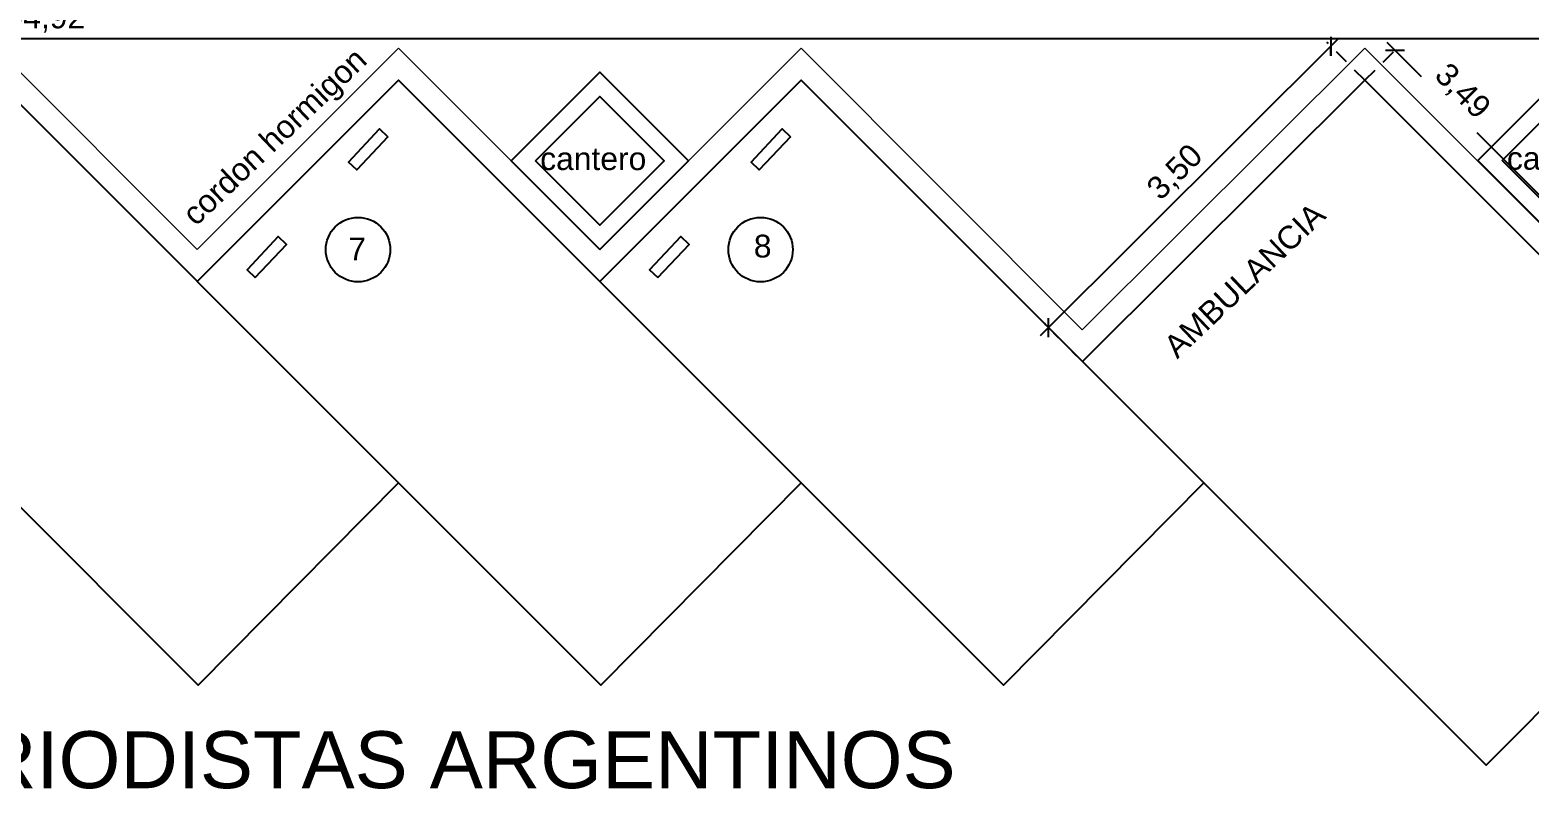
# Model space of a CAD drawing. Header units: metres. Extents: x 1166 to 1459, y -137 to 62.
# Drawn here: x 1286.92 to 1300.09, y -47.14 to -40.48 of the extents above; entities that cross this region are included whole.
import ezdxf

# ---------------------------------------------------------------- set-up
doc = ezdxf.new("R2010")
doc.units = ezdxf.units.M
doc.header["$LTSCALE"] = 0.508
doc.header["$PDMODE"] = 1
doc.header["$PDSIZE"] = -2
doc.linetypes.add('HIDDEN', pattern=[0.375, 0.25, -0.125])
doc.layers.get('0').update_dxf_attribs({"color": 9})
doc.layers.get('Defpoints').update_dxf_attribs({"color": 9})
for name, color, linetype in [('2-texto', 9, 'Continuous'), ('3-VISTA', 9, 'Continuous'), ('7-equipamiento', 9, 'Continuous'), ('8-cotas-100', 9, 'Continuous'), ('9-PISOS', 9, 'Continuous'), ('artef', 9, 'Continuous')]:
    doc.layers.add(name, color=color, linetype=linetype)
doc.styles.add('swiss', font='swissel.ttf')
doc.dimstyles.new('dim-100', dxfattribs={"dimtxt": 0.2, "dimasz": 0.12, "dimexe": 0.05, "dimexo": 0, "dimgap": 0.05, "dimtad": 1, "dimzin": 4, "dimtxsty": 'swiss', "dimblk": 'ARCHTICK', "dimcen": 0.5, "dimdle": 0.1, "dimclrd": 256, "dimclre": 252, "dimclrt": 256, "dimadec": 0, "dimazin": 0, "dimtfac": 1, "dimtix": 1, "dimtmove": 2, "dimatfit": 3, "dimldrblk": 'OPEN30', "dimfxl": 0.05, "dimtolj": 1, "dimtzin": 0, "dimarcsym": 0})

# ---------------------------------------------------------------- blocks, each defined once
blk = doc.blocks.new('_ARCHTICK')
at = {"color": 0, "linetype": 'ByBlock', "const_width": 0.15}
blk.add_lwpolyline([(-0.5, -0.5), (0.5, 0.5)], dxfattribs=at)
blk = doc.blocks.new('*D275')
at = {"layer": '8-cotas-100', "color": 252, "linetype": 'HIDDEN', "lineweight": -2, "transparency": 16777216}
for p, q in [((1239.593, -37.917), (1239.593, -40.601)), ((1334.514, -37.917), (1334.514, -40.601))]:
    blk.add_line(p, q, dxfattribs=at)
at = {"layer": '8-cotas-100', "lineweight": -2, "transparency": 16777216}
blk.add_line((1239.493, -40.551), (1334.614, -40.551), dxfattribs=at)
at = {"layer": 'Defpoints', "color": 0, "transparency": 16777216}
for p in [(1239.593, -37.917), (1334.514, -37.917), (1334.514, -40.551)]:
    blk.add_point(p, dxfattribs=at)
at = {"layer": '8-cotas-100', "lineweight": -2, "transparency": 16777216, "xscale": 0.12, "yscale": 0.12, "zscale": 0.12, "rotation": 180}
blk.add_blockref('_ARCHTICK', (1239.593, -40.551), dxfattribs=at)
at = {"layer": '8-cotas-100', "lineweight": -2, "transparency": 16777216, "xscale": 0.12, "yscale": 0.12, "zscale": 0.12}
blk.add_blockref('_ARCHTICK', (1334.514, -40.551), dxfattribs=at)
at = {"layer": '8-cotas-100', "lineweight": 0, "transparency": 16777216, "insert": (1287.053, -40.379), "char_height": 0.2, "attachment_point": 5, "style": 'swiss'}
blk.add_mtext('\\A1;94,92', dxfattribs=at)
blk = doc.blocks.new('_Open30')
at = {"color": 0, "linetype": 'ByBlock', "lineweight": -2}
for p, q in [((-1, 0.27), (0, 0)), ((0, 0), (-1, -0.27)), ((0, 0), (-1, 0))]:
    blk.add_line(p, q, dxfattribs=at)
blk = doc.blocks.new('*D521')
at = {"layer": '8-cotas-100', "lineweight": -2, "transparency": 16777216}
blk.add_line((1295.792, -43.159), (1298.413, -40.547), dxfattribs=at)
at = {"layer": '8-cotas-100', "color": 252, "linetype": 'HIDDEN', "lineweight": -2, "transparency": 16777216}
for p, q in [((1298.64, -40.917), (1298.307, -40.582)), ((1296.161, -43.387), (1295.827, -43.053))]:
    blk.add_line(p, q, dxfattribs=at)
at = {"layer": 'Defpoints', "color": 0, "transparency": 16777216}
for p in [(1298.342, -40.618), (1298.64, -40.917), (1296.161, -43.387)]:
    blk.add_point(p, dxfattribs=at)
at = {"layer": '8-cotas-100', "lineweight": -2, "transparency": 16777216, "xscale": 0.12, "yscale": 0.12, "zscale": 0.12}
for p, rotation in [((1298.342, -40.618), 44.89340676718508), ((1295.862, -43.088), 224.8934067671851)]:
    blk.add_blockref('_ARCHTICK', p, dxfattribs=dict(at, rotation=rotation))
at = {"layer": '8-cotas-100', "transparency": 16777216, "insert": (1296.981, -41.731), "char_height": 0.2, "attachment_point": 5, "rotation": 44.8934, "style": 'swiss'}
blk.add_mtext('\\A1;3,50', dxfattribs=at)
blk = doc.blocks.new('*D522')
at = {"layer": '8-cotas-100', "color": 252, "linetype": 'HIDDEN', "lineweight": -2, "transparency": 16777216}
for p, q in [((1298.64, -40.917), (1298.941, -40.617)), ((1301.104, -43.391), (1301.405, -43.091))]:
    blk.add_line(p, q, dxfattribs=at)
at = {"layer": '8-cotas-100', "lineweight": -2, "transparency": 16777216}
for p, q in [((1298.835, -40.582), (1299.134, -40.882)), ((1301.44, -43.197), (1299.628, -41.378))]:
    blk.add_line(p, q, dxfattribs=at)
at = {"layer": 'Defpoints', "color": 0, "transparency": 16777216}
for p in [(1298.64, -40.917), (1301.37, -43.126), (1301.104, -43.391)]:
    blk.add_point(p, dxfattribs=at)
at = {"layer": '8-cotas-100', "lineweight": -2, "transparency": 16777216, "xscale": 0.12, "yscale": 0.12, "zscale": 0.12}
for p, rotation in [((1298.905, -40.653), 134.893406701598), ((1301.37, -43.126), 314.893406701598)]:
    blk.add_blockref('_ARCHTICK', p, dxfattribs=dict(at, rotation=rotation))
at = {"layer": '8-cotas-100', "transparency": 16777216, "insert": (1299.491, -41.02), "char_height": 0.2, "attachment_point": 5, "rotation": 314.8934, "style": 'swiss'}
blk.add_mtext('\\A1;3,49', dxfattribs=at)

msp = doc.modelspace()

# ---------------------------------------------------------------- linework, layer by layer
at = {"layer": '2-texto'}
for centre in [(1289.799, -42.404), (1293.334, -42.404)]:
    msp.add_circle(centre, 0.283, dxfattribs=at)
at = {"layer": '3-VISTA'}
for points in [[(1291.923, -42.402), (1292.7, -41.624), (1291.923, -40.846), (1291.145, -41.624)], [(1300.411, -42.399), (1301.189, -41.621), (1300.411, -40.843), (1299.633, -41.621)], [(1291.357, -41.624), (1291.923, -41.059), (1292.488, -41.624), (1291.923, -42.19)], [(1299.845, -41.621), (1300.411, -41.056), (1300.977, -41.621), (1300.411, -42.187)]]:
    msp.add_lwpolyline(points, close=True, dxfattribs=at)
at = {"layer": '7-equipamiento', "flags": 128}
for points in [[(1284.852, -42.685), (1286.619, -40.917), (1290.155, -44.453), (1288.395, -46.229)], [(1288.387, -42.685), (1290.155, -40.917), (1293.69, -44.453), (1291.931, -46.229)], [(1291.923, -42.685), (1293.69, -40.917), (1297.226, -44.453), (1295.466, -46.229)], [(1296.161, -43.387), (1298.64, -40.917), (1302.176, -44.453), (1299.705, -46.931)]]:
    msp.add_lwpolyline(points, close=True, dxfattribs=at)
at = {"layer": '9-PISOS', "linetype": 'Continuous', "lineweight": 0, "flags": 128}
msp.add_lwpolyline([(1265.799, -44.558), (1268.764, -44.558), (1266.891, -42.685), (1268.942, -40.634), (1270.709, -42.402), (1272.477, -40.634), (1274.245, -42.402), (1276.013, -40.634), (1277.781, -42.402), (1279.548, -40.634), (1281.316, -42.402), (1283.084, -40.634), (1284.852, -42.402), (1286.619, -40.634), (1288.387, -42.402), (1290.155, -40.634), (1291.923, -42.402), (1293.691, -40.634), (1296.157, -43.109), (1298.64, -40.635), (1301.109, -43.103), (1303.588, -40.634), (1307.497, -44.558), (1309.526, -44.558)], dxfattribs=at)
at = {"layer": 'artef'}
for points in [[(1290.062, -41.413), (1289.788, -41.704), (1289.715, -41.635), (1289.989, -41.344)], [(1293.597, -41.413), (1293.323, -41.704), (1293.25, -41.635), (1293.525, -41.344)], [(1288.896, -42.65), (1289.171, -42.359), (1289.098, -42.29), (1288.824, -42.582)], [(1292.432, -42.65), (1292.706, -42.359), (1292.633, -42.29), (1292.359, -42.582)]]:
    msp.add_lwpolyline(points, close=True, dxfattribs=at)

# ---------------------------------------------------------------- texts
at = {"layer": '2-texto', "style": 'swiss'}
msp.add_text('AMBULANCIA', height=0.2, rotation=43.5071, dxfattribs=at).set_placement((1296.993, -43.37))
at = {"layer": '2-texto', "insert": (1288.092, -42.198), "char_height": 0.2, "width": 6.62475, "attachment_point": 1, "rotation": 43.6059, "style": 'swiss'}
msp.add_mtext('\\pi-0.6,l0.8,t0.8;cordon hormigon', dxfattribs=at)
at = {"layer": '2-texto', "char_height": 0.2, "width": 0.75782, "attachment_point": 3, "line_spacing_factor": 0.844561, "style": 'swiss'}
for s, insert in [('8', (1293.43, -42.273)), ('7', (1289.869, -42.299))]:
    msp.add_mtext(s, dxfattribs=dict(at, insert=insert))
at = {"layer": '2-texto', "insert": (1282.744, -46.634), "char_height": 0.5, "attachment_point": 1, "style": 'swiss'}
msp.add_mtext_dynamic_manual_height_columns('{\\fArial|b0|i0|c0|p34;CALLE : PERIODISTAS ARGENTINOS}', width=13.40179, gutter_width=1, heights=[0], dxfattribs=at)
at = {"layer": '9-PISOS', "char_height": 0.2, "width": 6.62475, "attachment_point": 1, "style": 'swiss'}
for insert in [(1289.458, -41.505), (1297.947, -41.502)]:
    msp.add_mtext('\\pi1.1407,l0.8,t2.5408;cantero', dxfattribs=dict(at, insert=insert))

# ---------------------------------------------------------------- dimensions: what is measured, and where the dimension line sits
at = {"layer": '8-cotas-100', "lineweight": 0}
dim = msp.add_linear_dim(base=(1334.514, -40.551), p1=(1239.593, -37.917), p2=(1334.514, -37.917), dimstyle='dim-100', dxfattribs=at)
dim.commit()
dim.dimension.update_dxf_attribs({"geometry": '*D275', "text_midpoint": (1287.053, -40.379)})
at = {"layer": '8-cotas-100'}
dim = msp.add_aligned_dim(p1=(1296.161, -43.387), p2=(1298.64, -40.917), distance=0.423, dimstyle='dim-100', dxfattribs=at)
dim.commit()
dim.dimension.update_dxf_attribs({"geometry": '*D521', "text_midpoint": (1296.981, -41.731)})
dim = msp.add_linear_dim(base=(1301.37, -43.126), p1=(1298.64, -40.917), p2=(1301.104, -43.391), angle=314.8934, dimstyle='dim-100', dxfattribs=at)
dim.commit()
dim.dimension.update_dxf_attribs({"geometry": '*D522', "text_midpoint": (1299.491, -41.02), "dimtype": 161})

doc.saveas('drawing.dxf')
